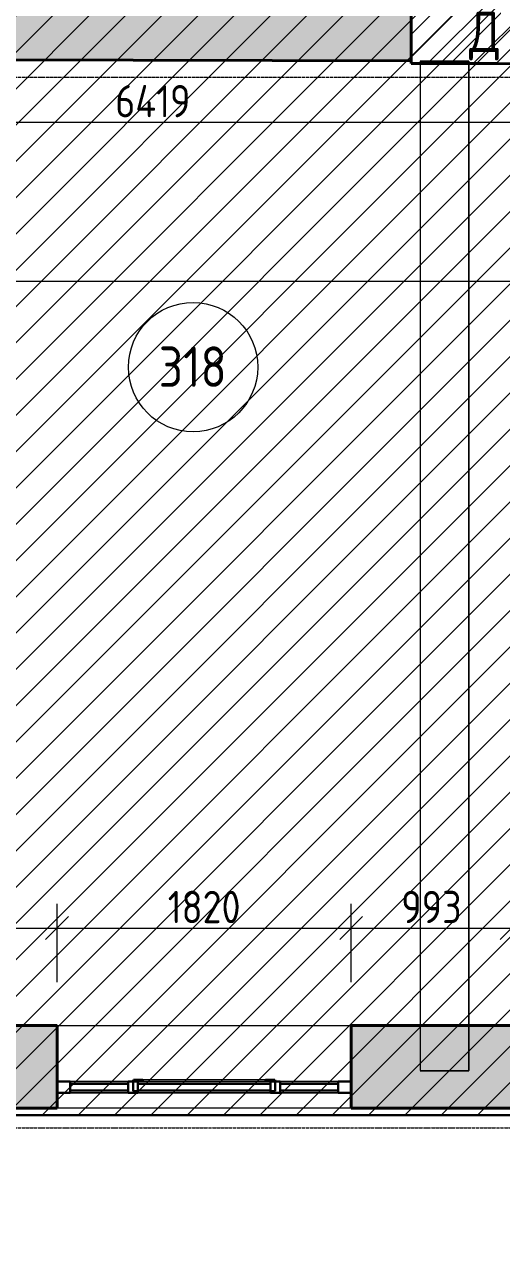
# Model space of a CAD drawing. Header units: millimetres. Extents: x -11886 to 379896, y -8130 to 47743.
# Drawn here: x 227247 to 230198, y 1486 to 9082 of the extents above; entities that cross this region are included whole.
import ezdxf

# ---------------------------------------------------------------- set-up
doc = ezdxf.new("R2010")
doc.units = ezdxf.units.MM
for name, pattern in [('ADSK_Линия сетки', [25, 20, -2.5, 0, -2.5]), ('ADSK_Сверху', [4.5, 3, -1.5]), ('ADSK_Снесено', [4.5, 3, -1.5])]:
    doc.linetypes.add(name, pattern=pattern)
for name, color, linetype, lineweight, true_color in [('_ Окна', 5, 'Continuous', 30, 0x0000ff), ('Витраж', 5, 'Continuous', 18, 0x0000ff), ('Окна', 5, 'Continuous', 18, 0x0000ff), ('Панели витража', 5, 'Continuous', 18, 0x0000ff), ('Стены внутренние', 5, 'Continuous', 18, 0x0000ff), ('Стены наружные', 1, 'ADSK_Снесено', 18, 0xff0000)]:
    doc.layers.add(name, color=color, linetype=linetype, lineweight=lineweight, true_color=true_color)
for name, color, linetype, lineweight in [('Каркас', 7, 'Continuous', 18), ('Марки дверей', 7, 'Continuous', 20), ('Марки помещений', 7, 'Continuous', 20), ('Оси', 7, 'Continuous', 9), ('Размеры', 7, 'Continuous', 9), ('Стены', 7, 'Continuous', 18), ('Стены разрез', 7, 'Continuous', 40)]:
    doc.layers.add(name, color=color, linetype=linetype, lineweight=lineweight)
doc.styles.add('GOST Common_1', font='GOST_Common.ttf', dxfattribs={"width": 0.9, "height": 200})
doc.styles.add('GOST Common_2', font='GOST_Common.ttf', dxfattribs={"width": 0.9, "height": 250})
doc.dimstyles.new('ADSK_Основной_2_мм_Округление_до_1_мм', dxfattribs={"dimscale": 304.8, "dimtxt": 201.142999, "dimasz": 0.463911, "dimexe": 0.492126, "dimexo": 0.492126, "dimgap": 0.098425, "dimtad": 1, "dimdec": 0, "dimdsep": 46, "dimtxsty": 'GOST Common_1', "dimblk1": 'OBLIQUE', "dimblk2": 'OBLIQUE', "dimsah": 1, "dimcen": 0.09, "dimdle": 0.492126, "dimazin": 2, "dimtfac": 1, "dimtdec": 4, "dimtix": 1, "dimtmove": 0, "dimatfit": 3, "dimfxl": 1, "dimtvp": 1, "dimtolj": 1, "dimtzin": 0, "dimlwd": 20, "dimlwe": 20, "dimarcsym": 2})

# ---------------------------------------------------------------- blocks, each defined once
blk = doc.blocks.new('Прямоугольный импост - 70х20_60мм-1225109-03 План 3-го этажа')
at = {"layer": 'Витраж', "color": 161, "linetype": 'ADSK_Сверху', "true_color": 0xaaaaff}
for p, q in [((39644.1, 2341.7), (39644.1, 2271.7)), ((39724.1, 2341.7), (39644.1, 2341.7)), ((40114.1, 2341.7), (40084.1, 2341.7)), ((39724.1, 2271.7), (39644.1, 2271.7)), ((40114.1, 2271.7), (40084.1, 2271.7))]:
    blk.add_line(p, q, dxfattribs=at)
blk = doc.blocks.new('Прямоугольный импост - 70х20_60мм-1424711-03 План 3-го этажа')
at = {"layer": 'Витраж', "color": 161, "linetype": 'ADSK_Сверху', "true_color": 0xaaaaff}
for p, q in [((-80, 35), (0, 35)), ((0, 35), (0, -35)), ((0, -35), (-80, -35))]:
    blk.add_line(p, q, dxfattribs=at)
blk = doc.blocks.new('Прямоугольный импост - 70х20_60мм-1424712-03 План 3-го этажа')
at = {"layer": 'Витраж', "color": 161, "linetype": 'ADSK_Сверху', "true_color": 0xaaaaff}
for p, q in [((0, 35), (-80, 35)), ((0, -35), (0, 35)), ((-80, -35), (0, -35))]:
    blk.add_line(p, q, dxfattribs=at)
blk = doc.blocks.new('Прямоугольный импост - 70х20_60мм-1225111-03 План 3-го этажа')
at = {"layer": 'Витраж', "color": 161, "linetype": 'ADSK_Сверху', "true_color": 0xaaaaff}
for p, q in [((40144.1, 2341.7), (40114.1, 2341.7)), ((40994.1, 2341.7), (40964.1, 2341.7)), ((40144.1, 2271.7), (40114.1, 2271.7)), ((40994.1, 2271.7), (40964.1, 2271.7))]:
    blk.add_line(p, q, dxfattribs=at)
blk = doc.blocks.new('Витраж-тент со смещением вовне - 60мм 30 сдвиг-1466942-03 План 3-го этажа')
at = {"layer": '_ Окна', "color": 161, "linetype": 'ADSK_Сверху', "true_color": 0xaaaaff}
for p, q in [((-440, 25), (-440, -45)), ((-440, 25), (-410, 25)), ((-440, -45), (-440, 25)), ((440, 25), (410, 25)), ((440, -45), (440, 25)), ((440, -45), (440, 25)), ((-380, -45), (-440, -45)), ((-380, -35), (-380, -45)), ((380, -35), (380, -45)), ((380, -45), (440, -45))]:
    blk.add_line(p, q, dxfattribs=at)
at = {"layer": 'Окна', "color": 161, "linetype": 'ADSK_Сверху', "true_color": 0xaaaaff}
blk.add_line((-380, -45), (380, -45), dxfattribs=at)
blk = doc.blocks.new('Прямоугольный импост - 70х20_60мм-1225113-03 План 3-го этажа')
at = {"layer": 'Витраж', "color": 161, "linetype": 'ADSK_Сверху', "true_color": 0xaaaaff}
for p, q in [((41024.1, 2341.7), (40994.1, 2341.7)), ((41464.1, 2341.7), (41384.1, 2341.7)), ((41464.1, 2271.7), (41464.1, 2341.7)), ((41024.1, 2271.7), (40994.1, 2271.7)), ((41464.1, 2271.7), (41384.1, 2271.7))]:
    blk.add_line(p, q, dxfattribs=at)
blk = doc.blocks.new('Прямоугольный импост - 70х60мм-1424709-03 План 3-го этажа')
at = {"layer": 'Витраж', "color": 161, "linetype": 'ADSK_Сверху', "true_color": 0xaaaaff}
for p, q in [((-30, 35), (30, 35)), ((30, -35), (-30, -35))]:
    blk.add_line(p, q, dxfattribs=at)
blk = doc.blocks.new('Прямоугольный импост - 70х60мм-1225009-03 План 3-го этажа')
at = {"layer": 'Витраж', "color": 161, "linetype": 'ADSK_Сверху', "true_color": 0xaaaaff}
for p, q in [((41024.1, 2341.7), (41024.1, 2271.7)), ((41384.1, 2341.7), (41024.1, 2341.7)), ((41384.1, 2271.7), (41384.1, 2341.7)), ((41384.1, 2271.7), (41024.1, 2271.7))]:
    blk.add_line(p, q, dxfattribs=at)
blk = doc.blocks.new('Прямоугольный импост - 70х60мм-1242018-03 План 3-го этажа')
at = {"layer": 'Витраж', "color": 161, "linetype": 'ADSK_Сверху', "true_color": 0xaaaaff}
for p, q in [((40144.1, 2341.7), (40144.1, 2271.7)), ((40964.1, 2341.7), (40144.1, 2341.7)), ((40964.1, 2271.7), (40964.1, 2341.7)), ((40964.1, 2271.7), (40144.1, 2271.7))]:
    blk.add_line(p, q, dxfattribs=at)
blk = doc.blocks.new('Системная панель - _AR_Стекло_40мм_привязка по центру-V47-03 План 3-го этажа')
at = {"layer": 'Панели витража', "lineweight": 30}
for p, q in [((180, 20), (-180, 20)), ((-180, 20), (-180, -20)), ((180, -20), (180, 20)), ((-180, -20), (180, -20))]:
    blk.add_line(p, q, dxfattribs=at)
blk = doc.blocks.new('Прямоугольный импост - 70х40_60мм-V10-03 План 3-го этажа')
at = {"layer": 'Витраж'}
for p, q in [((41024.1, 2341.7), (41384.1, 2341.7)), ((41024.1, 2271.7), (41384.1, 2271.7))]:
    blk.add_line(p, q, dxfattribs=at)
blk = doc.blocks.new('Прямоугольный импост - 70х20_60мм-V48-03 План 3-го этажа')
at = {"layer": 'Витраж', "lineweight": 30}
for p, q in [((-80, 35), (0, 35)), ((-80, -35), (-80, 35)), ((0, 35), (0, -35)), ((0, -35), (-80, -35))]:
    blk.add_line(p, q, dxfattribs=at)
blk = doc.blocks.new('Прямоугольный импост - 70х20_60мм-V49-03 План 3-го этажа')
at = {"layer": 'Витраж', "lineweight": 30}
for p, q in [((0, 35), (-80, 35)), ((-80, 35), (-80, -35)), ((0, -35), (0, 35)), ((-80, -35), (0, -35))]:
    blk.add_line(p, q, dxfattribs=at)
blk = doc.blocks.new('Прямоугольный импост - 70х40_60мм-V11-03 План 3-го этажа')
at = {"layer": 'Витраж'}
for p, q in [((39724.1, 2341.7), (40084.1, 2341.7)), ((39724.1, 2271.7), (40084.1, 2271.7))]:
    blk.add_line(p, q, dxfattribs=at)
blk = doc.blocks.new('Системная панель - _AR_Стекло_40мм_привязка по центру-V50-03 План 3-го этажа')
at = {"layer": 'Панели витража', "lineweight": 30}
for p, q in [((410, 20), (-410, 20)), ((-410, 20), (-410, -20)), ((410, -20), (410, 20)), ((-410, -20), (410, -20))]:
    blk.add_line(p, q, dxfattribs=at)
blk = doc.blocks.new('Прямоугольный импост - 70х40_60мм-1229822-03 План 3-го этажа')
at = {"layer": 'Витраж'}
for p, q in [((40144.1, 2341.7), (40964.1, 2341.7)), ((40144.1, 2271.7), (40964.1, 2271.7))]:
    blk.add_line(p, q, dxfattribs=at)
blk = doc.blocks.new('Прямоугольный импост - 70х60мм-V51-03 План 3-го этажа')
at = {"layer": 'Витраж', "lineweight": 30}
for p, q in [((-30, 35), (30, 35)), ((-30, -35), (-30, 35)), ((30, 35), (30, -35)), ((30, -35), (-30, -35))]:
    blk.add_line(p, q, dxfattribs=at)
blk = doc.blocks.new('Новые проёмы 3 этаж - Новые проёмы 3 этаж-1676495-03 План 3-го этажа')
at = {"layer": 'Стены'}
h = blk.add_hatch(dxfattribs=at)
h.set_pattern_fill('FP_4', color=256, style=0, pattern_type=2)
h.set_pattern_definition([(45, (0, 0), (-70.7107, 70.7107), [])])
h.paths.add_polyline_path([(15162.3, 8686), (15162.3, 9012.7), (15103.2, 9012.8), (15103.2, 9042.8), (15113.2, 9042.8), (15113.2, 9082.8), (15073.3, 9082.9), (15073.3, 9125.3), (13753.5, 9127), (13753.3, 9086.4), (13713.3, 9086), (13713.3, 9046.5), (13723.2, 9046.5), (13723.2, 9016.5), (13663.2, 9016.6), (13663.5, 8690.6), (14193.2, 8690.7), (14440, 8686)])
h.paths.add_polyline_path([(15163.3, 9082.7), (15162.3, 9125.2), (15113.5, 9125.2), (15113.3, 9082.8), (15162.3, 9082.7)])
h.paths.add_polyline_path([(13713.3, 9086.5), (13713.3, 9127), (13663.5, 9127.1), (13663.5, 9086.6), (13713.2, 9086.5)])
at = {"layer": 'Стены разрез'}
for p, q in [((13663.2, 9016.6), (13662.3, 8690.6)), ((13662.3, 8690.6), (14193.2, 8690.7)), ((14193.2, 8690.7), (14440, 8686))]:
    blk.add_line(p, q, dxfattribs=at)
blk = doc.blocks.new('ADSK_Марка_Помещение_ОдноЗначение - Номер-247393-03 План 3-го этажа')
at = {"layer": 'Марки помещений'}
blk.add_circle((0, 0), 4, dxfattribs=at)
blk = doc.blocks.new('_Oblique')
at = {"color": 0, "linetype": 'ByBlock', "lineweight": -2}
blk.add_line((-0.5, -0.5), (0.5, 0.5), dxfattribs=at)
blk = doc.blocks.new('*D2334')
at = {"layer": 'Defpoints', "color": 0, "transparency": 16777216}
for p in [(227448.4, 3493.2), (226462.5, 3004), (227448.4, 3008.5)]:
    blk.add_point(p, dxfattribs=at)
at = {"layer": 'Размеры', "color": 0, "lineweight": 20, "transparency": 16777216}
for p, q in [((226462.5, 3154), (226462.5, 3643.2)), ((227448.4, 3158.5), (227448.4, 3643.2)), ((226312.5, 3493.2), (227598.4, 3493.2))]:
    blk.add_line(p, q, dxfattribs=at)
at = {"layer": 'Размеры', "color": 0, "lineweight": 20, "transparency": 16777216, "xscale": 141.4, "yscale": 141.4, "zscale": 141.4, "rotation": 180}
blk.add_blockref('_Oblique', (226462.5, 3493.2), dxfattribs=at)
at = {"layer": 'Размеры', "color": 0, "lineweight": 20, "transparency": 16777216, "xscale": 141.4, "yscale": 141.4, "zscale": 141.4}
blk.add_blockref('_Oblique', (227448.4, 3493.2), dxfattribs=at)
at = {"layer": 'Размеры', "color": 0, "lineweight": 20, "transparency": 16777216, "insert": (226955.5, 3623.2), "char_height": 200, "width": 454.106, "attachment_point": 5, "style": 'GOST Common_1'}
blk.add_mtext('\\A1;986', dxfattribs=at)
blk = doc.blocks.new('*D2335')
at = {"layer": 'Defpoints', "color": 0, "transparency": 16777216}
for p in [(229268.4, 3493.2), (227448.4, 3008.5), (229268.4, 3008.5)]:
    blk.add_point(p, dxfattribs=at)
at = {"layer": 'Размеры', "color": 0, "lineweight": 20, "transparency": 16777216}
for p, q in [((227448.4, 3158.5), (227448.4, 3643.2)), ((229268.4, 3158.5), (229268.4, 3643.2)), ((227298.4, 3493.2), (229418.4, 3493.2))]:
    blk.add_line(p, q, dxfattribs=at)
at = {"layer": 'Размеры', "color": 0, "lineweight": 20, "transparency": 16777216, "xscale": 141.4, "yscale": 141.4, "zscale": 141.4, "rotation": 180}
blk.add_blockref('_Oblique', (227448.4, 3493.2), dxfattribs=at)
at = {"layer": 'Размеры', "color": 0, "lineweight": 20, "transparency": 16777216, "xscale": 141.4, "yscale": 141.4, "zscale": 141.4}
blk.add_blockref('_Oblique', (229268.4, 3493.2), dxfattribs=at)
at = {"layer": 'Размеры', "color": 0, "lineweight": 20, "transparency": 16777216, "insert": (228358.4, 3623.2), "char_height": 200, "width": 560.473, "attachment_point": 5, "style": 'GOST Common_1'}
blk.add_mtext('\\A1;1820', dxfattribs=at)
blk = doc.blocks.new('*D2336')
at = {"layer": 'Defpoints', "color": 0, "transparency": 16777216}
for p in [(230261.5, 3493.2), (229268.4, 3008.5), (230261.5, 3004.9)]:
    blk.add_point(p, dxfattribs=at)
at = {"layer": 'Размеры', "color": 0, "lineweight": 20, "transparency": 16777216}
for p, q in [((229268.4, 3158.5), (229268.4, 3643.2)), ((230261.5, 3154.9), (230261.5, 3643.2)), ((229118.4, 3493.2), (230411.5, 3493.2))]:
    blk.add_line(p, q, dxfattribs=at)
at = {"layer": 'Размеры', "color": 0, "lineweight": 20, "transparency": 16777216, "xscale": 141.4, "yscale": 141.4, "zscale": 141.4, "rotation": 180}
blk.add_blockref('_Oblique', (229268.4, 3493.2), dxfattribs=at)
at = {"layer": 'Размеры', "color": 0, "lineweight": 20, "transparency": 16777216, "xscale": 141.4, "yscale": 141.4, "zscale": 141.4}
blk.add_blockref('_Oblique', (230261.5, 3493.2), dxfattribs=at)
at = {"layer": 'Размеры', "color": 0, "lineweight": 20, "transparency": 16777216, "insert": (229765, 3623.2), "char_height": 200, "width": 454.106, "attachment_point": 5, "style": 'GOST Common_1'}
blk.add_mtext('\\A1;993', dxfattribs=at)
blk = doc.blocks.new('*D2337')
at = {"layer": 'Defpoints', "color": 0, "transparency": 16777216}
for p in [(232081.5, 3493.2), (230261.5, 3004.9), (232081.5, 3004.9)]:
    blk.add_point(p, dxfattribs=at)
at = {"layer": 'Размеры', "color": 0, "lineweight": 20, "transparency": 16777216}
for p, q in [((230261.5, 3154.9), (230261.5, 3643.2)), ((232081.5, 3154.9), (232081.5, 3643.2)), ((230111.5, 3493.2), (232231.5, 3493.2))]:
    blk.add_line(p, q, dxfattribs=at)
at = {"layer": 'Размеры', "color": 0, "lineweight": 20, "transparency": 16777216, "xscale": 141.4, "yscale": 141.4, "zscale": 141.4, "rotation": 180}
blk.add_blockref('_Oblique', (230261.5, 3493.2), dxfattribs=at)
at = {"layer": 'Размеры', "color": 0, "lineweight": 20, "transparency": 16777216, "xscale": 141.4, "yscale": 141.4, "zscale": 141.4}
blk.add_blockref('_Oblique', (232081.5, 3493.2), dxfattribs=at)
at = {"layer": 'Размеры', "color": 0, "lineweight": 20, "transparency": 16777216, "insert": (231171.5, 3623.2), "char_height": 200, "width": 560.473, "attachment_point": 5, "style": 'GOST Common_1'}
blk.add_mtext('\\A1;1820', dxfattribs=at)
blk = doc.blocks.new('*D2357')
at = {"layer": 'Defpoints', "color": 0, "transparency": 16777216}
for p in [(224112, 8387.8), (240548.3, 7593.7), (240548.3, 7493.7)]:
    blk.add_point(p, dxfattribs=at)
at = {"layer": 'Размеры', "color": 0, "lineweight": 20, "transparency": 16777216}
for p, q in [((224112, 8237.8), (224112, 7343.7)), ((223962, 7493.7), (240698.3, 7493.7)), ((240548.3, 7443.7), (240548.3, 7343.7))]:
    blk.add_line(p, q, dxfattribs=at)
at = {"layer": 'Размеры', "color": 0, "lineweight": 20, "transparency": 16777216, "xscale": 141.4, "yscale": 141.4, "zscale": 141.4, "rotation": 180}
blk.add_blockref('_Oblique', (224112, 7493.7), dxfattribs=at)
at = {"layer": 'Размеры', "color": 0, "lineweight": 20, "transparency": 16777216, "xscale": 141.4, "yscale": 141.4, "zscale": 141.4}
blk.add_blockref('_Oblique', (240548.3, 7493.7), dxfattribs=at)
at = {"layer": 'Размеры', "color": 0, "lineweight": 20, "transparency": 16777216, "insert": (232330.1, 7623.7), "char_height": 200, "width": 732.297, "attachment_point": 5, "style": 'GOST Common_1'}
blk.add_mtext('\\A1;16436', dxfattribs=at)
blk = doc.blocks.new('*D2364')
at = {"layer": 'Defpoints', "color": 0, "transparency": 16777216}
for p in [(224831.4, 8578.3), (231250.6, 8578.3), (231250.6, 8478.3)]:
    blk.add_point(p, dxfattribs=at)
at = {"layer": 'Размеры', "color": 0, "lineweight": 20, "transparency": 16777216}
for p, q in [((224681.4, 8478.3), (231400.6, 8478.3)), ((224831.4, 8428.3), (224831.4, 8328.3)), ((231250.6, 8428.3), (231250.6, 8328.3))]:
    blk.add_line(p, q, dxfattribs=at)
at = {"layer": 'Размеры', "color": 0, "lineweight": 20, "transparency": 16777216, "xscale": 141.4, "yscale": 141.4, "zscale": 141.4, "rotation": 180}
blk.add_blockref('_Oblique', (224831.4, 8478.3), dxfattribs=at)
at = {"layer": 'Размеры', "color": 0, "lineweight": 20, "transparency": 16777216, "xscale": 141.4, "yscale": 141.4, "zscale": 141.4}
blk.add_blockref('_Oblique', (231250.6, 8478.3), dxfattribs=at)
at = {"layer": 'Размеры', "color": 0, "lineweight": 20, "transparency": 16777216, "insert": (228041, 8608.3), "char_height": 200, "width": 580.928, "attachment_point": 5, "style": 'GOST Common_1'}
blk.add_mtext('\\A1;6419', dxfattribs=at)

msp = doc.modelspace()

# ---------------------------------------------------------------- hatches: boundary and pattern name
at = {"lineweight": 13, "true_color": 0x636466, "transparency": 33554559}
h = msp.add_hatch(dxfattribs=at)
h.set_pattern_fill('ANSI31', color=251, scale=50)
h.set_pattern_definition([(45, (215977.25, 85026.59), (-112.2532, 112.2532), [])])
h.paths.add_polyline_path([(265910.66, 8682.3), (272191.2, 8682.3), (272009.87, 43909.21), (262010.47, 43909.21), (262010.47, 21084.06), (262697.11, 21054.57), (262698.93, 11328.12), (216748.38, 11328.12), (216748.38, 8679.25), (216267.75, 8679.25), (216267.75, 456.79), (224250.25, 422.02), (224250.25, 2336.48), (234949.9, 2336.48), (234949.9, -2582.57), (247313.65, -2582.57), (247313.65, 2335.74), (258014.19, 2256.79), (258014.19, 300.23), (265910.66, 300.23)])
at = {"layer": 'Стены внутренние', "true_color": 0xc0c0c0}
h = msp.add_hatch(color=9, dxfattribs=at)
h.paths.add_polyline_path([(258100.32, 8781.42), (258097.49, 9161.43), (251920.52, 9177.75), (251919.51, 8797.75), (258042.56, 8781.57)])
h.paths.add_polyline_path([(250419.52, 8801.72), (250420.34, 9181.72), (243349.52, 9200.41), (243348.51, 8820.41), (249544.59, 8804.03)])
h.paths.add_polyline_path([(241848.52, 8824.38), (241849.34, 9204.37), (234840.13, 9222.9), (234840.13, 8842.9), (241580.64, 8825.08)])
h.paths.add_polyline_path([(233339.13, 8846.87), (233339.95, 9226.87), (231140.59, 9232.68), (231139.59, 8852.68), (232774.02, 8848.36)])
h.paths.add_polyline_path([(229639.59, 8856.65), (229640.41, 9236.65), (224110.28, 9251.26), (224111.02, 8871.26), (227566.27, 8862.13)])
at = {"layer": 'Стены наружные', "linetype": 'Continuous', "true_color": 0xc0c0c0}
h = msp.add_hatch(color=9, dxfattribs=at)
h.paths.add_polyline_path([(257441.35, 2379.5), (258524.19, 2379.5), (258524.19, 2889.5), (257441.35, 2889.5), (257441.35, 2682.86)])
h.paths.add_polyline_path([(255595.01, 2379.5), (255621.35, 2379.5), (255621.35, 2889.5), (254574.42, 2889.5), (254574.42, 2379.5)])
h.paths.add_polyline_path([(251855.09, 2379.5), (252754.42, 2379.5), (252754.42, 2889.5), (251855.09, 2889.5), (251855.09, 2682.86)])
h.paths.add_polyline_path([(249742.99, 2379.5), (250035.09, 2379.5), (250035.09, 2889.5), (249034.49, 2889.5), (249034.49, 2379.5)])
h.paths.add_polyline_path([(246252.09, 2379.5), (247214.49, 2379.5), (247214.49, 2889.5), (246184.44, 2889.5), (246184.44, 2379.5)])
h.paths.add_polyline_path([(243916.36, 2379.5), (244364.44, 2379.5), (244364.44, 2889.5), (243340.3, 2889.5), (243340.3, 2379.5)])
h.paths.add_polyline_path([(241520.3, 2379.5), (241520.3, 2889.5), (240560.31, 2889.5), (240560.31, 2379.5)])
h.paths.add_polyline_path([(238740.31, 2379.5), (238740.31, 2889.5), (237732.03, 2889.5), (237732.03, 2379.5)])
h.paths.add_polyline_path([(235912.03, 2379.5), (235912.03, 2889.5), (234918.25, 2889.5), (234918.25, 2379.5)])
h.paths.add_polyline_path([(233098.25, 2379.5), (233098.25, 2889.5), (232081.47, 2889.5), (232081.47, 2379.5), (232585.34, 2379.5)])
h.paths.add_polyline_path([(230261.47, 2379.5), (230261.47, 2889.5), (229268.44, 2889.5), (229268.44, 2379.5), (229902, 2379.5)])
h.paths.add_polyline_path([(224250.25, 2379.5), (224642.53, 2379.5), (224642.53, 2889.5), (224250.25, 2889.5), (224250.25, 2657.86)])
h.paths.add_polyline_path([(227448.44, 2379.5), (227448.44, 2889.5), (226462.53, 2889.5), (226462.53, 2379.5)])

# ---------------------------------------------------------------- linework, layer by layer
at = {"color": 251, "lineweight": 30, "true_color": 0x636466}
msp.add_lwpolyline([(262010.47, 21084.06), (262010.47, 43909.21), (272009.87, 43909.21), (272191.2, 8682.3), (265910.66, 8682.3), (265910.66, 300.23), (258014.19, 300.23), (258014.19, 2256.79), (247213.23, 2336.48), (247313.65, 2335.74), (247313.65, -2582.57), (234949.9, -2582.57), (234949.9, 2336.48), (224250.25, 2336.48), (224250.25, 422.02), (216267.75, 456.79), (216267.75, 8679.25)], dxfattribs=at)
at = {"layer": 'Каркас', "color": 253, "linetype": 'ADSK_Сверху', "true_color": 0xb2b2b2}
for p, q in [((229995.73, 8855.71), (229695.73, 8856.5)), ((229695.73, 8856.5), (229695.73, 2609.73)), ((229995.73, 2609.73), (229995.73, 8855.71)), ((229995.73, 2609.73), (229695.73, 2609.73))]:
    msp.add_line(p, q, dxfattribs=at)
at = {"layer": 'Каркас', "color": 253, "linetype": 'ADSK_Сверху', "true_color": 0xaaaaaa}
for p, q in [((229695.73, 8856.5), (229695.73, 2609.73)), ((229695.73, 8856.5), (229995.73, 8855.71)), ((229995.73, 8855.71), (229995.73, 2609.73)), ((229695.73, 2609.73), (229995.73, 2609.73))]:
    msp.add_line(p, q, dxfattribs=at)
at = {"layer": 'Оси', "linetype": 'ADSK_Линия сетки'}
for p, q in [((204891.03, 8756.79), (273118.97, 8756.79)), ((204891.03, 2256.79), (273118.97, 2256.79))]:
    msp.add_line(p, q, dxfattribs=at)
at = {"layer": 'Стены внутренние', "color": 18, "lineweight": 40, "true_color": 0x000000}
for p, q in [((229639.59, 8856.65), (229640.41, 9166.65)), ((225356.51, 8867.97), (229639.59, 8856.65))]:
    msp.add_line(p, q, dxfattribs=at)
at = {"layer": 'Стены наружные', "color": 18, "linetype": 'Continuous', "lineweight": 40, "true_color": 0x000000}
for p, q in [((227448.44, 2889.5), (226462.53, 2889.5)), ((227448.44, 2379.5), (227448.44, 2889.5)), ((230261.47, 2889.5), (229268.44, 2889.5)), ((229268.44, 2889.5), (229268.44, 2379.5)), ((226462.53, 2379.5), (227448.44, 2379.5)), ((229268.44, 2379.5), (230261.47, 2379.5))]:
    msp.add_line(p, q, dxfattribs=at)
at = {"layer": 'Стены наружные', "color": 18, "linetype": 'Continuous', "true_color": 0x000000}
for p, q in [((227448.44, 2889.5), (229268.44, 2889.5)), ((229268.44, 2379.5), (227448.44, 2379.5))]:
    msp.add_line(p, q, dxfattribs=at)

# ---------------------------------------------------------------- block references
at = {"layer": '_ Окна', "color": 161, "linetype": 'ADSK_Сверху', "true_color": 0xaaaaff, "rotation": 180}
msp.add_blockref('Витраж-тент со смещением вовне - 60мм 30 сдвиг-1466942-03 План 3-го этажа', (228358.44, 2508.53), dxfattribs=at)
at = {"layer": 'Витраж', "color": 161, "linetype": 'ADSK_Сверху', "true_color": 0xaaaaff}
for name, p in [('Прямоугольный импост - 70х20_60мм-1225109-03 План 3-го этажа', (187804.34, 201.85)), ('Прямоугольный импост - 70х60мм-1225009-03 План 3-го этажа', (186504.34, 201.85)), ('Прямоугольный импост - 70х20_60мм-1225111-03 План 3-го этажа', (187804.34, 201.85)), ('Прямоугольный импост - 70х60мм-1242018-03 План 3-го этажа', (187804.34, 201.85)), ('Прямоугольный импост - 70х20_60мм-1225113-03 План 3-го этажа', (187804.34, 201.85)), ('Прямоугольный импост - 70х60мм-1225009-03 План 3-го этажа', (187804.34, 201.85)), ('Прямоугольный импост - 70х20_60мм-1424712-03 План 3-го этажа', (229268.44, 2508.53))]:
    msp.add_blockref(name, p, dxfattribs=at)
at = {"layer": 'Витраж', "color": 161, "linetype": 'ADSK_Сверху', "true_color": 0xaaaaff, "extrusion": (0, 0, -1)}
for name, p in [('Прямоугольный импост - 70х20_60мм-1424711-03 План 3-го этажа', (-227448.44, 2508.53)), ('Прямоугольный импост - 70х60мм-1424709-03 План 3-го этажа', (-227918.44, 2508.53)), ('Прямоугольный импост - 70х60мм-1424709-03 План 3-го этажа', (-228798.44, 2508.53))]:
    msp.add_blockref(name, p, dxfattribs=at)
at = {"layer": 'Витраж', "extrusion": (0, 0, -1)}
for name, p in [('Прямоугольный импост - 70х20_60мм-V48-03 План 3-го этажа', (-227448.44, 2508.53)), ('Прямоугольный импост - 70х60мм-V51-03 План 3-го этажа', (-227918.44, 2508.53)), ('Прямоугольный импост - 70х60мм-V51-03 План 3-го этажа', (-228798.44, 2508.53))]:
    msp.add_blockref(name, p, dxfattribs=at)
at = {"layer": 'Витраж'}
for name, p in [('Прямоугольный импост - 70х40_60мм-V11-03 План 3-го этажа', (187804.34, 201.85)), ('Прямоугольный импост - 70х40_60мм-1229822-03 План 3-го этажа', (187804.34, 201.85)), ('Прямоугольный импост - 70х40_60мм-V10-03 План 3-го этажа', (187804.34, 201.85)), ('Прямоугольный импост - 70х20_60мм-V49-03 План 3-го этажа', (229268.44, 2508.53))]:
    msp.add_blockref(name, p, dxfattribs=at)
at = {"layer": 'Марки помещений', "xscale": 99.99999999999993, "yscale": 99.99999999999993, "zscale": 99.99999999999993}
msp.add_blockref('ADSK_Марка_Помещение_ОдноЗначение - Номер-247393-03 План 3-го этажа', (228289.89, 6962.93), dxfattribs=at)
at = {"layer": 'Панели витража', "rotation": 180}
for name, p in [('Системная панель - _AR_Стекло_40мм_привязка по центру-V47-03 План 3-го этажа', (227708.44, 2508.53)), ('Системная панель - _AR_Стекло_40мм_привязка по центру-V50-03 План 3-го этажа', (228358.44, 2508.53)), ('Системная панель - _AR_Стекло_40мм_привязка по центру-V47-03 План 3-го этажа', (229008.44, 2508.53))]:
    msp.add_blockref(name, p, dxfattribs=at)
at = {"layer": 'Стены'}
msp.add_blockref('Новые проёмы 3 этаж - Новые проёмы 3 этаж-1676495-03 План 3-го этажа', (215977.25, 150), dxfattribs=at)

# ---------------------------------------------------------------- texts
at = {"layer": 'Марки дверей', "lineweight": 9, "insert": (229997.97, 9161.68), "char_height": 250, "width": 245.3164, "attachment_point": 1, "style": 'GOST Common_2'}
msp.add_mtext('\\fGOST Common|b0|i0|c204|p34|;\\W.9;Д', dxfattribs=at)
at = {"layer": 'Марки помещений', "lineweight": 9, "insert": (228077.48, 7090.66), "char_height": 250, "width": 526.7087, "attachment_point": 1, "style": 'GOST Common_2'}
msp.add_mtext('318', dxfattribs=at)

# ---------------------------------------------------------------- dimensions: what is measured, and where the dimension line sits
at = {"layer": 'Размеры', "lineweight": 20}
for base, p1, p2, override, picture, middle in [((231250.65, 8478.34), (224831.42, 8578.32), (231250.65, 8578.32), {"dimpost": '<>', "dimfxl": 6419.222237}, '*D2364', (228041.03, 8608.34)), ((240548.31, 7493.72), (224111.97, 8387.79), (240548.31, 7593.71), {"dimpost": '<>', "dimfxl": 16455.506006}, '*D2357', (232330.14, 7623.72)), ((227448.44, 3493.24), (226462.53, 3004.02), (227448.44, 3008.53), {"dimpost": '<>', "dimfxl": 985.914745}, '*D2334', (226955.49, 3623.24)), ((229268.44, 3493.24), (227448.44, 3008.53), (229268.44, 3008.53), {"dimpost": '<>', "dimfxl": 1820}, '*D2335', (228358.44, 3623.24)), ((230261.47, 3493.24), (229268.44, 3008.53), (230261.47, 3004.88), {"dimpost": '<>', "dimfxl": 993.036629}, '*D2336', (229764.95, 3623.24)), ((232081.47, 3493.24), (230261.47, 3004.88), (232081.47, 3004.88), {"dimpost": '<>', "dimfxl": 1820}, '*D2337', (231171.47, 3623.24))]:
    dim = msp.add_linear_dim(base=base, p1=p1, p2=p2, dimstyle='ADSK_Основной_2_мм_Округление_до_1_мм', override=override, dxfattribs=at)
    dim.commit()
    dim.dimension.update_dxf_attribs({"geometry": picture, "text_midpoint": middle})

doc.saveas('drawing.dxf')
